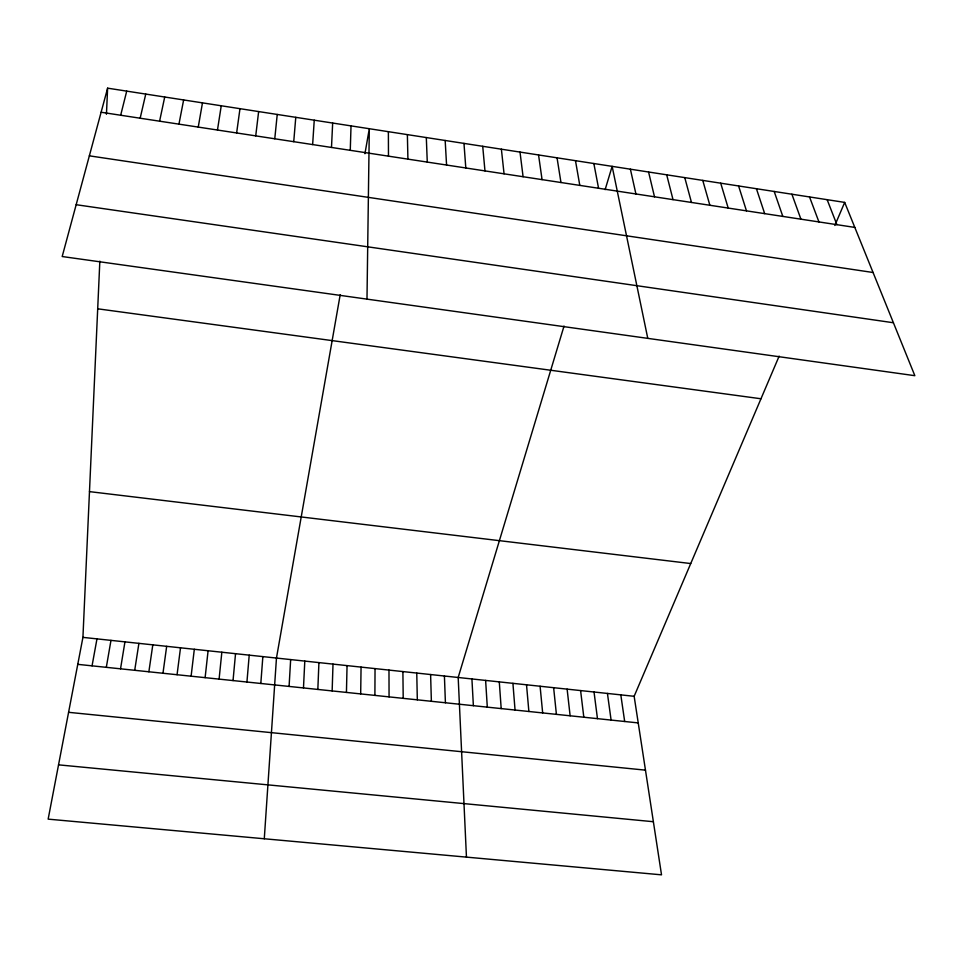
<?xml version="1.0" encoding="UTF-8"?>
<svg xmlns="http://www.w3.org/2000/svg" width="963" height="963" viewBox="0 0 963 963"><rect width="100%" height="100%" fill="white"/><g stroke="black" fill="none" stroke-linecap="round" stroke-linejoin="round"><path stroke-width="1.44" d="M374.896 695.394L375.04 668.599M360.68 693.914L361.065 667.106M366.987 299.12L369.311 128.729L364.929 153.743M346.439 692.421L347.053 665.614M350.267 150.312L351.026 125.888M332.151 690.928L333.005 664.109M317.838 689.436L318.922 662.604M779.151 356.117L634.148 696.297L661.521 874.837L48.15 819.14L82.926 637.374L99.839 261.142M106.448 114.272L107.615 88.163L844.683 202.399L914.85 375.69L62.186 256.531L107.615 88.163M303.477 687.931L304.802 661.087M331.489 147.447L332.668 123.047M289.081 686.426L290.657 659.583M312.638 144.57L314.251 120.194M264.283 838.773L276.465 658.066L340.192 294.75M260.817 683.477L262.851 656.61M246.937 682.021L249.212 655.153M293.739 141.681L295.773 117.33M233.034 680.576L235.538 653.684M274.768 138.78L277.236 114.453M219.095 679.12L221.839 652.228M205.119 677.651L208.092 650.759M191.107 676.195L194.321 649.279M255.725 135.867L258.638 111.576M177.06 674.726L180.514 647.81M236.633 132.954L239.98 108.675M162.976 673.245L166.671 646.329M148.868 671.777L152.804 644.849M134.712 670.296L138.901 643.356M217.469 130.029L221.249 105.774M120.531 668.816L124.949 641.864M198.246 127.092L202.471 102.86M106.315 667.335L110.974 640.371M92.051 665.842L96.974 638.878M178.949 124.143L183.632 99.947M159.593 121.182L164.721 97.01M140.165 118.208L145.75 94.073M120.676 115.235L126.719 91.124M564.041 326.048L458.183 677.483L466.453 857.13M605.125 189.663L612.143 166.358L647.774 338.362M834.837 225.486L844.683 202.399M58.538 764.851L653.371 821.716M68.59 712.319L645.475 770.147M77.762 664.35L638.228 722.912M82.926 637.374L634.148 696.297M89.475 491.624L690.724 563.548M97.696 308.81L760.975 398.766M76.173 204.71L893.411 322.749M89.354 155.837L873.068 272.493M101.115 112.25L854.807 227.412M827.145 199.678L836.907 224.68M809.546 196.958L818.935 221.935M791.899 194.213L800.915 219.179M774.192 191.468L782.823 216.41M756.424 188.724L764.682 213.642M738.597 185.955L746.469 210.861M720.709 183.187L728.197 208.068M702.761 180.406L709.863 205.263M684.765 177.613L691.47 202.459M666.697 174.809L673.017 199.63M648.581 172.004L654.503 196.801M630.392 169.187L635.917 193.96M593.846 163.517L598.565 188.254M575.477 160.677L579.798 185.39M557.047 157.824L560.96 182.513M620.81 694.865L624.674 721.492M538.558 154.959L542.061 179.624M607.436 693.432L611.096 720.071M594.027 692L597.469 718.651M520.008 152.082L523.09 176.723M580.593 690.567L583.819 717.23M567.123 689.135L570.132 715.798M501.386 149.193L504.058 173.822M553.629 687.69L556.409 714.365M540.087 686.246L542.663 712.921M482.716 146.304L484.967 170.896M526.52 684.789L528.868 711.488M512.918 683.333L515.049 710.044M463.973 143.391L465.803 167.971M499.291 681.876L501.193 708.587M485.617 680.42L487.302 707.143M445.171 140.478L446.567 165.034M471.918 678.951L473.375 705.686M426.308 137.553L427.271 162.085M444.412 676.014L445.412 702.761M430.605 674.533L431.376 701.293M407.373 134.627L407.915 159.124M416.762 673.053L417.316 699.824M402.895 671.572L403.208 698.356M388.378 131.678L388.474 156.15M388.98 670.092L389.064 696.875"/></g></svg>
